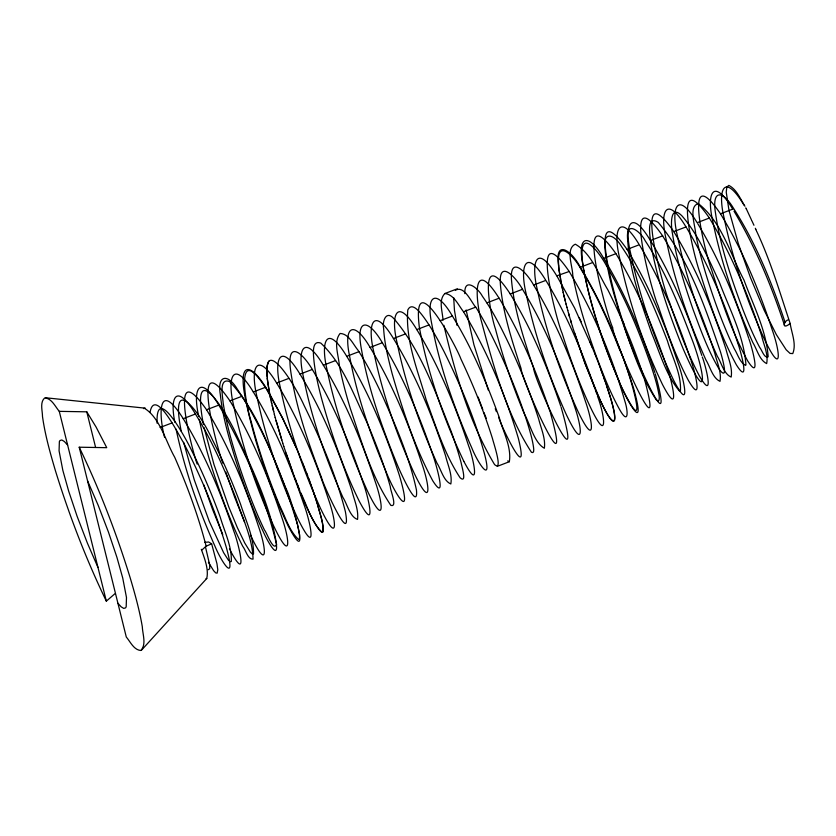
<?xml version="1.0" encoding="UTF-8"?>
<svg xmlns="http://www.w3.org/2000/svg" width="836" height="836" viewBox="0 0 836 836"><rect width="100%" height="100%" fill="white"/><g stroke="black" fill="none" stroke-linecap="round" stroke-linejoin="round"><path stroke-width="1.25" d="M453.687 297.658L454.47 310.438L457.041 325.371M464.816 293.635C464.116 276.455 478.432 288.524 482.341 296.184C493.167 311.452 501.475 328.329 509.511 345.174C520.692 369.293 530.714 393.975 538.76 419.317C541.143 428.743 545.689 438.482 544.361 448.253C534.152 442.652 530.034 423.998 524.13 413.371C512.687 385.981 503.032 357.818 495.497 329.112C489.614 312.068 477.68 244.729 509.667 293.07M150.083 412.169C154.869 386.075 180.033 437.531 183.283 442.286C200.765 476.06 215.688 511.308 226.441 547.82C236.661 585.116 221.968 563.046 214.685 545.584C198.048 508.204 184.568 469.236 176.093 429.181M788.16 319.864C783.499 321.055 781.827 330.534 790.156 323.459C779.894 292.642 770.614 260.989 756.705 231.363M452.109 315.59C436.131 288.242 425.576 294.784 431.825 324.253C439.799 367.077 454.345 408.543 471.974 448.305C477.774 462.987 493.261 486.636 484.128 452.485C474.325 417.718 460.187 384.278 444.219 351.935C438.231 340.283 432.003 328.694 424.343 318.046C421.219 313.876 412.2 300.855 407.801 309.926C405.23 340.691 417.864 370.588 426.141 399.723C435.87 426.287 444.438 453.99 460.113 477.774C467.491 484.337 461.347 465.067 461.2 463.029C458.389 452.203 454.805 441.586 451.032 431.052C435.42 392.335 421.365 351.015 394.017 318.788C386.211 309.696 382.125 321.223 383.609 328.318C384.466 343.69 388.28 358.707 392.115 373.556C402.649 410.277 414.666 447.009 432.766 480.794C448.378 505.331 434.751 459.403 432.254 453.206C419.181 415.231 403.652 377.799 382.742 343.418C368.007 317.628 355.112 318.025 361.675 350.577C368.655 389.597 381.853 427.269 396.912 463.834C398.135 467.188 418.596 513.91 416.464 490.053C409.4 457.031 395.773 425.785 382.094 395.062C374.862 379.68 367.234 364.423 357.975 350.159C353.043 344.244 348.79 333.71 340.095 333.459C333.156 341.976 338.601 355.049 339.27 364.987C342.049 379.649 345.968 394.07 350.274 408.344C361.518 441.377 371.247 476.123 390.82 505.341C397.894 507.88 390.088 489.791 390.339 486.824C384.184 464.764 375.824 443.383 366.92 422.316C353.68 395.083 343.282 364.266 320.805 343.094C310.919 339.364 313.636 356.293 314.043 361.675C315.506 374.194 318.432 386.483 321.609 398.657C331.328 433.769 343.157 468.505 359.271 501.245C377.642 535.918 367.715 494.452 363.273 483.323C350.232 444.459 334.39 406.244 313.228 371.048C302.789 352.353 285.755 338.152 290.886 372.333C296.31 408.762 308.63 443.811 321.703 478.098C321.975 481.609 352.499 550.558 345.362 511.548C335.936 474.723 320.763 439.558 304.105 405.491C291.649 377.6 254.646 322.518 270.906 399.911M268.764 361.162L267.008 366.638L267.039 376.221M455.338 290.311C464.388 284.909 471.243 302.392 476.29 307.951C488.328 327.242 497.984 347.912 507.034 368.739C515.143 387.81 522.646 407.174 528.676 427.008C530.567 433.435 532.417 439.893 533.42 446.529C533.629 448.117 534.674 454.136 531.477 452.328C506.104 413.109 493.616 366.555 481.546 321.755C475.705 301.639 471.473 255.241 498.392 297.094M141.597 650.063L206.743 578.502C208.958 569.055 204.318 557.925 201.309 549.294M202.113 549.827L206.147 546.159L211.654 543.839L216.963 563.746L217.788 569.786L217.141 573.151L215.74 572.921L213.64 570.727L208.436 562.304M114.793 593.832L106.339 601.157C86.024 559.065 69.189 515.3 55.406 470.647C50.139 452.851 45.06 434.898 42.5 416.485C42.479 410.612 39.637 402.252 44.789 397.873C51.78 398.49 55.197 406.568 59.272 411.354L106.339 601.157M143.489 408.616L144.252 408.156C159.989 417.676 165.831 441.753 174.703 457.24C187.274 486.071 198.299 515.676 206.147 546.159M443.885 325.308C455.139 373.284 469.1 422.117 494.599 464.617C503.627 472.319 492.853 440.896 492.55 438.795C483.992 411.458 473.124 384.873 460.897 358.978C456.895 347.379 411.364 261.72 419.327 327.179C427.833 373.598 443.571 418.7 463.802 461.273M206.743 578.502L206.032 578.616M457.365 288.775L444.951 293.488C438.074 300.04 442.704 311.88 442.996 320.24M497.211 466.373L509.333 461.733C511.778 447.114 502.906 431.418 499.102 417.028C486.385 382.177 471.912 347.671 452.391 316.029L440.164 320.69M160.115 427.478L172.07 422.922M164.556 437.238C158.108 412.556 158.798 379.596 183.209 418.679L195.436 414.019C211.884 440.415 224.372 469.069 235.804 497.922C242.304 517.871 252.545 537.914 253.057 559.138C247.874 559.692 245.648 549.858 242.712 546.263C237.121 535.364 232.377 524.057 227.841 512.687C216.085 482.362 205.729 451.346 199.292 419.411M197.171 464.095C192.656 452.318 166.218 352.113 206.565 409.765L218.792 405.105C244.018 448.253 264.74 494.818 276.319 543.546C278.545 562.45 265.576 537.015 263.748 532.71C252.357 508.852 243.328 483.929 235.282 458.765C228.918 437.75 222.595 416.485 220.328 394.571C216.869 374.998 227.8 373.19 237.257 389.033C264.364 429.997 282.787 476.363 297.094 523.179M223.034 463.353C218.426 453.979 187.776 339.594 229.931 400.862L242.147 396.201M229.931 400.862C252.096 437.228 268.471 476.938 281.795 517.306C290.249 541.425 291.304 563.077 273.79 526.189C256.234 487.472 242.2 446.957 233.599 405.282C226.911 377.464 233.014 358.362 253.287 391.948L265.514 387.287L282.108 417.258L297.543 450.688M253.287 391.948C274.668 426.903 290.447 465.046 303.667 503.732C310.564 521.977 318.453 560.517 297.553 518.121C280.039 479.843 266.214 439.736 257.383 398.563C249.462 366.534 256.955 350.378 276.643 383.045L288.869 378.384M276.643 383.045C298.818 419.421 315.193 459.121 328.517 499.489C336.992 523.66 338.005 545.218 320.512 508.372C302.956 469.654 288.922 429.14 280.321 387.465C273.633 359.626 279.736 340.565 300.009 374.141L312.236 369.47M300.009 374.141C322.173 410.507 338.549 450.207 351.872 490.586C354.171 499.98 358.759 509.657 357.536 519.428C349.824 516.836 347.285 504.171 342.865 497.315C325.622 458.525 311.514 418.084 303.29 376.378C296.623 347.243 305.056 334.327 323.365 365.227L335.591 360.567M323.365 365.227C345.54 401.604 361.915 441.303 375.239 481.672C383.724 505.885 384.706 527.38 367.234 490.554C349.678 451.837 335.644 411.322 327.043 369.658C320.366 341.788 326.458 322.759 346.731 356.324L358.957 351.663M346.731 356.324C369.428 393.537 386.023 434.271 399.472 475.632C413.506 523.43 394.989 494.494 386.138 471.849C370.452 434.595 356.962 396.086 349.615 356.251C343.157 325.988 353.827 319.488 370.087 347.41L382.313 342.75M370.087 347.41C392.251 383.787 408.626 423.486 421.961 463.865C430.456 488.109 431.407 509.532 413.956 472.737C396.4 434.02 382.365 393.505 373.765 351.841C367.088 323.96 373.18 304.962 393.453 338.507L405.669 333.846M393.453 338.507C415.764 375.155 432.264 415.168 445.598 455.871C447.73 464.994 452.475 474.566 450.834 483.981C443.446 480.857 441.168 469.539 436.883 462.935C419.567 424.469 405.648 384.278 397.121 342.927C390.339 315.015 396.672 296.059 416.809 329.593L429.035 324.932M444.951 293.488C454.032 294.638 458.368 305.203 463.531 311.776L475.757 307.115M486.886 302.872L499.113 298.212C520.807 333.721 536.806 372.469 550.088 411.824M509.908 293.426L510.253 293.969L522.479 289.298C544.644 325.674 561.019 365.374 574.342 405.753C582.713 429.568 583.977 451.743 566.338 414.625C548.782 375.907 534.758 335.393 526.147 293.729C519.616 267.018 525.123 246.317 545.521 279.903M561.123 407.278C585.764 492.916 534.622 380.693 533.525 368.049C524.182 339.991 514.631 311.535 511.674 281.962C508.706 253.245 527.098 272.818 533.608 285.055L545.835 280.394C567.613 316.092 583.706 355.049 596.998 394.613M556.776 275.849L569.201 271.491C593.341 311.849 611.837 355.718 624.785 400.914C628.547 412.388 628.526 426.37 618.609 407.707C609.705 391.258 602.902 373.786 596.329 356.314C586.736 329.854 578.084 302.935 572.754 275.253C572.744 266.579 565.261 248.888 575.314 244.185C591.783 253.736 598.357 274.333 607.897 289.904C621.921 317.962 634.012 347.013 643.741 376.848M558.991 268.314C553.453 237.529 571.51 250.204 580.33 267.238L592.557 262.577M655.257 373.828C678.895 459.915 623.029 332.143 624.022 323.814C619.706 316.938 581.825 184.965 627.052 249.421L639.279 244.76C619.8 212.156 612.683 228.959 619.434 257.237C628.703 301.148 643.135 344.129 662.54 384.623C681.215 420.362 671.716 379.586 666.856 367.192C653.585 327.879 637.596 289.141 615.913 253.674L603.697 258.334C625.474 294.021 641.567 332.979 654.849 372.532M686.231 227.308C666.595 194.297 659.322 210.912 666.219 239.744C674.61 281.115 688.613 321.275 705.835 359.762C710.14 366.69 712.523 377.935 720.005 381.352C721.667 371.999 717.016 362.469 714.843 353.388C701.508 312.622 684.987 272.557 662.635 235.856L650.408 240.517C630.835 207.756 623.844 224.915 630.584 253.089C639.874 297.01 654.306 340.022 673.743 380.516C692.407 416.129 682.751 375.071 677.965 362.845C664.693 323.563 648.715 284.867 627.052 249.421M702.282 356.962C705.375 364.444 715.25 403.036 699.554 376.242C686.983 352.489 677.902 327.064 669.312 301.66C664.902 293.969 629.623 168.224 673.774 231.603L686.001 226.943M673.774 231.603C696.106 268.293 712.627 308.348 725.962 349.093C728.166 358.184 732.723 367.683 731.176 377.067C723.851 374.058 721.531 362.876 717.319 356.272C699.962 317.743 685.959 277.479 677.453 236.034C670.733 208.31 676.867 189.04 697.13 222.7L709.356 218.039C731.719 254.771 748.262 294.868 761.596 335.664C763.696 344.725 768.535 354.349 766.654 363.597C759.37 359.982 757.04 349.406 752.849 342.572C735.429 303.886 721.395 263.444 712.92 221.833C706.127 193.335 713.181 176.438 732.806 209.261M749.004 339.144C751.031 344.16 762.16 383.41 747.645 360.839C731.928 332.101 721.437 300.803 711.572 269.683C706.336 257.728 680.65 155.778 720.496 213.797L732.723 209.125M204.653 542.376L208.634 541.989L211.654 543.839M59.272 411.354L86.777 411.824L96.088 427.039L106.736 447.678L79.221 447.208L126.288 637.011C130.364 641.808 133.781 649.885 140.772 650.502C146.687 644.535 142.548 634.221 142.319 626.791C139.487 610.155 134.972 593.873 130.155 577.728C116.371 533.075 99.536 489.311 79.221 447.208M509.333 461.733L507.724 460.897M45.635 397.769L145.38 408.187M208.268 569.724L209.711 568.741L209.669 564.781L205.478 546.953M67.632 445.076L64.403 441.544L61.812 439.966L59.973 440.52L59.366 441.596L59.074 450.834L62.846 470.396L68.646 491.035L77.111 516.293L87.372 543.055L97.969 567.435M117.928 603.289L121.157 606.832L123.749 608.399L125.588 607.856L126.184 606.779L126.487 597.541L122.714 577.969L116.915 557.33L108.45 532.083L98.188 505.31L87.592 480.93M264.469 386.033C235.198 342.206 245.105 403.631 251.134 421.375C258.648 450.405 268.45 478.84 280.06 506.48C285.63 517.609 289.277 530.891 298.525 539.45L299.476 538.593L299.57 534.831L297.208 523.033M556.452 275.347C535.991 241.865 530.87 263.34 537.287 289.486C545.898 331.15 559.921 371.665 577.477 410.382C595.117 447.511 593.853 425.294 585.482 401.499C572.158 361.131 555.783 321.432 533.608 285.055M195.436 414.019C177.107 383.264 169.353 395.689 174.881 422.358M603.592 258.178C589.788 233.944 576.683 233.495 582.859 264.521M264.813 386.222L265.514 387.287M709.356 218.039C669.657 160.178 695.029 261.354 700.275 273.424C710.151 304.649 720.674 336.03 736.391 364.872C751.021 387.873 739.975 348.56 737.864 343.397M662.635 235.856C618.619 172.592 653.595 297.616 658.005 305.401C666.605 330.899 675.707 356.397 688.289 380.244C704.069 407.414 694.35 368.937 691.142 361.215M615.913 253.674C570.81 189.323 608.399 320.596 612.715 327.545C611.471 335.184 667.462 463.823 644.337 378.76M569.201 271.491C527.297 210.505 557.382 323.542 562.085 333.271C570.434 359.428 579.776 385.365 591.815 410.079C608.535 443.937 604.564 414.416 597.468 396.107M522.479 289.298C516.094 277.364 497.713 257.415 500.524 285.922C503.241 314.284 512.28 341.6 521.089 368.54C521.121 378.854 574.426 498.319 550.391 412.775M498.747 297.647L499.113 298.212M218.792 405.105C200.358 374.058 192.071 387.298 198.738 416.401M743.925 204.998C723.694 171.349 717.413 190.232 724.164 218.217C732.775 259.881 746.799 300.406 764.355 339.123C781.921 376.085 780.782 354.245 772.36 330.241C759.036 289.862 742.661 250.163 720.496 213.797M206.565 409.765C228.73 446.142 245.105 485.841 258.428 526.22C266.903 550.172 267.969 572.127 250.434 535.092M650.68 240.946C672.426 276.747 688.55 315.757 701.791 355.415M580.33 267.238C603.164 304.879 620.134 345.947 633.458 387.831C647.21 436.716 627.125 401.144 619.434 382.46M556.975 276.152L574.541 307.92L592.672 348.33M183.209 418.679C204.768 453.927 220.652 492.414 233.913 531.466C238.061 541.822 249.044 585.336 230.569 551.081M639.728 245.46C661.422 281.304 677.557 320.313 690.766 359.992M510.253 293.969C531.717 329.06 547.538 367.359 560.778 406.212M463.531 311.776C487.242 351.266 505.237 394.205 518.362 438.325C530.243 486.667 501.412 426.903 498.695 417.279M697.767 223.693C719.388 259.536 735.523 298.504 748.69 338.162M686.805 228.218C708.395 264.113 724.551 303.092 737.676 342.791M416.809 329.593C438.879 366.022 455.411 405.638 468.672 446.048C473.312 458.055 481.191 494.484 463.834 461.336M733.987 211.132C755.41 247.028 771.555 285.922 784.586 325.58M746.276 208.76L751.439 219.837M269.61 394.205C253.914 364.6 235.637 355.133 246.275 402.952C255.482 445.369 269.673 486.792 288.211 526.032C313.155 573.078 290.792 496.971 286.194 488.966C270.54 451.952 257.718 410.957 229.451 381.467C218.509 377.694 222.773 397.016 223.149 402.795C226.514 425.064 233.014 446.717 239.963 468.087C247.059 489.164 254.844 510.065 264.51 530.108C266.579 532.072 273.267 551.77 276.601 544.612C270.404 505.979 252.754 469.968 236.442 434.699C225.521 410.236 190.368 354.84 203.367 424.26M270.362 395.229L283.394 419.714L296.184 447.511M744.949 206.273C740.299 198.989 736.829 189.521 728.856 185.393L726.839 187.013L726.233 192.092L728.961 210.275L738.303 243.548L750.425 277.521L764.156 310.208L776.31 334.557L786.195 349.803L790.072 353.419L792.768 353.586C796.635 344.056 791.619 333.146 790.156 323.459M745.785 207.819L746.37 208.916M229.451 548.876L230.015 549.994M600.833 401.479C615.432 433.372 619.591 424.124 608.712 392.178M751.794 220.589L753.957 225.271M579.285 317.784L581.125 321.745M600.112 399.942L585.587 364.81L573.465 329.624M597.918 395.031C613.718 431.773 621.545 429.276 606.852 386.535M620.479 384.821C653.533 453.373 627.658 364.496 619.361 349.051C608.545 321.87 596.695 294.941 581.396 269.934C574.98 257.237 555.501 235.888 558.814 266.36M755.587 228.865L755.316 228.259M755.953 229.681L755.681 229.074M756.392 230.673L756.131 230.078M597.123 393.38L595.577 389.837M620.176 383.755C604.115 347.097 591.073 308.829 583.601 269.453M222.742 534.507L212.511 509.312L203.765 484.838M619.079 381.258C604.125 345.613 591.407 308.797 583.852 270.833M244.634 522.207L234.519 496.824L225.856 472.121M594.793 388.008L584.468 361.957L574.489 332.874M297.491 450.646L298.891 453.864M590.028 341.987L595.201 354.61M298.818 453.781L300.208 457.041M300.803 492.864C307.272 506.041 311.295 521.831 321.975 532.208L322.56 532.03C324.263 523.075 319.76 513.9 317.764 505.174M300.124 456.905L301.514 460.208M301.409 460.03L302.789 463.353M486.238 418.282L483.94 412.472M299.675 490.345L295.077 478.37M302.663 463.144L304.032 466.478M595.18 354.589L596.434 357.714M495.246 408.689L496.406 411.615M297.376 484.337C308.035 516.491 338.852 569.682 313.657 492.529M303.907 466.237L305.255 469.592M596.402 357.693L598.806 363.859M305.109 469.31L307.617 475.726M296.216 481.578L293.917 475.318M482.78 409.483L479.676 401.259M306.289 472.361L309.853 481.703M598.764 363.817L599.945 366.879M599.903 366.826L603.164 375.677M293.896 475.475L283.77 446.476M308.568 478.349L310.908 484.629M292.736 472.361L285.933 453.039M601 369.805L605.118 381.279M478.14 397.058L479.3 400.225M310.71 484.169L312.936 490.314M488.308 390.119L473.907 344.683L466.143 309.989M311.724 487.012L315.809 498.841M604.104 378.426L606.048 383.996M605.975 383.891L607.762 389.221M316.144 499.844L317.377 503.742M282.714 443.185L283.832 446.476M608.044 390.078L608.577 391.76M785.046 322.247C771.868 282.62 755.995 243.422 733.433 208.154C722.189 189.521 711.561 189.866 715.574 213.567C720.318 246.484 731.197 278.189 742.776 309.247C747.844 322.184 753.131 335.069 759.663 347.348C761.868 349.814 764.282 358.675 768.179 356.805C766.225 330.021 753.142 305.056 743.998 280.133C730.434 254.489 721.949 222.073 698.311 203.597C688.164 206.419 695.395 225.845 695.657 233.808C698.812 250.142 703.379 266.161 708.395 282.014C715.752 304.753 724.028 327.242 734.332 348.831C737.77 354.234 739.661 362.239 745.513 365.384L745.952 364.956C743.894 335.967 729.41 308.912 719.294 282.004C708.604 259.212 698.708 235.25 682.082 216.012C669.542 202.949 670.88 227.099 672.499 233.725C676.481 259.547 684.444 284.564 692.96 309.205C700.662 329.896 708.092 351.005 719.65 369.93C729.64 382.533 721.217 354.38 720.454 351.799C704.947 306.791 689.115 259.421 658.277 222.428C644.629 213.64 650.972 241.28 651.338 246.672C657.88 281.816 669.72 315.799 683.158 348.842C710.621 412.315 704.654 370.421 690.484 335.508C678.09 302.747 664.536 270.007 645.141 240.695C641.233 232.575 626.289 219.513 627.502 237.894C629.435 270.801 641.045 302.277 651.672 333.209C659.98 352.917 665.853 375.009 679.793 391.457L680.389 391.415C681.695 374.277 672.144 357.285 667.462 340.931C654.776 308.327 641.337 275.472 621.482 246.474C614.46 234.341 602.568 230.193 605.055 248.95C607.281 274.699 615.296 299.507 623.123 324.002C632.497 349.887 640.919 376.806 656.291 399.859C660.367 403.851 659.29 395.459 658.726 393.453C656.991 384.006 654.034 374.831 651.056 365.708C638.997 330.857 624.659 296.581 605.912 264.751C600.164 253.925 579.578 225.741 582.211 258.523M282.787 443.195L275.149 417.467M572.461 326.374L573.381 329.53M281.753 439.935L276.079 420.665M572.357 326.259L570.518 319.937M571.364 322.999L567.654 310.166M568.543 313.333L569.452 316.53M566.808 307.042L567.811 310.469M565.982 303.959L566.975 307.387M274.344 414.395L275.232 417.551M566.171 304.335L563.746 295.003M274.417 414.489L270.164 396.661M565.397 301.336L563.067 292.13M273.644 411.458L272.191 405.565M86.777 411.824L95.576 447.302M183.638 442.338L194.266 479.822L209.167 521.1L223.599 552.648L228.301 559.984L230.14 561.667L231.3 561.499C231.938 546.316 224.539 531.706 220.286 517.306C212.114 494.745 202.73 472.612 191.956 451.168C188.591 443.697 155.621 380.652 157.084 423.183M271.292 401.865L271.7 403.652M563.297 292.652L560.642 280.572M204.099 427.708L214.006 464.617L228.824 507.065L237.361 527.652L244.823 543.149L250.413 552.168L252.305 553.965L253.507 553.871C253.862 536.764 245.617 520.358 240.569 504.181C232.46 482.435 223.285 461.075 212.741 440.394C200.368 412.89 169.175 370.358 181.203 431.125M562.67 289.873L558.908 269.505M269.819 394.979L267.175 378.081M560.59 279.475L558.678 267.416M583.925 271.334L582.828 264.678M583.528 268.983L582.002 258.188"/></g></svg>
